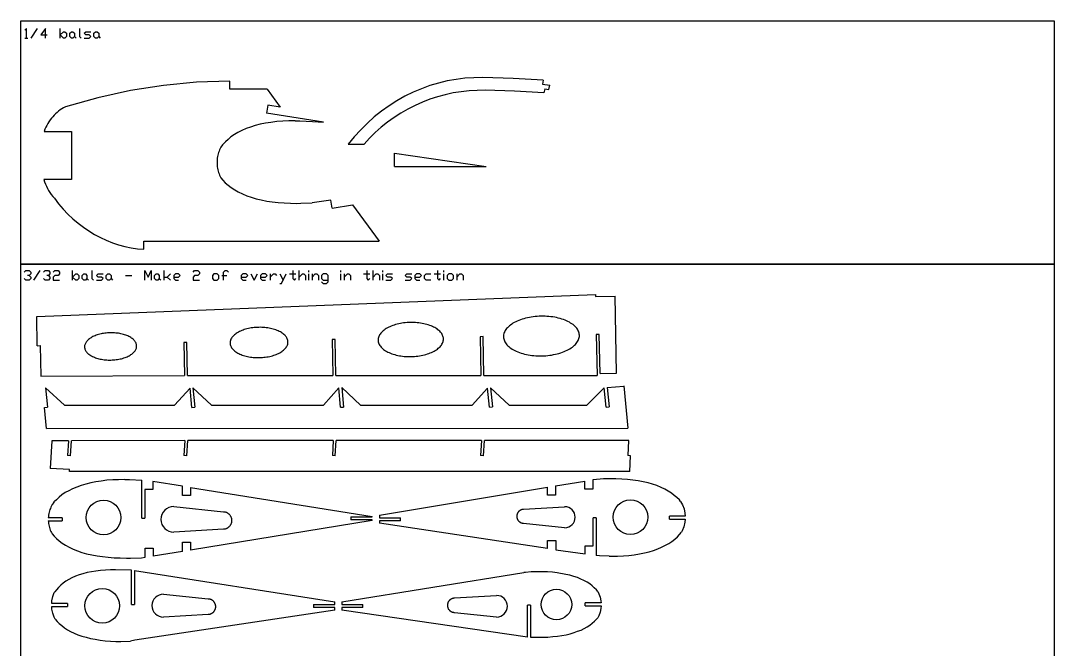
# Model space of a CAD drawing. Extents: x 0.4 to 69.6, y 0 to 36.6.
# Drawn here: x 37.49 to 69.64, y 17.03 to 36.58 of the extents above; entities that cross this region are included whole.
import ezdxf

# ---------------------------------------------------------------- set-up
doc = ezdxf.new("R2010")
doc.units = 0
doc.layers.get('0').update_dxf_attribs({"linetype": 'CONTINUOUS'})

msp = doc.modelspace()

# ---------------------------------------------------------------- linework, layer by layer
at = {"color": 7, "linetype": 'CONTINUOUS'}
for p, q in [((53.742, 34.728, 0), (53.723, 34.604, 0)), ((43.989, 34.443, 0), (43.989, 34.693, 0)), ((43.989, 34.693, 0), (43.989, 34.693, 0)), ((43.989, 34.693, 0), (43.989, 34.693, 0)), ((43.989, 34.693, 0), (43.989, 34.693, 0)), ((43.989, 34.693, 0), (43.989, 34.693, 0)), ((45.158, 34.443, 0), (43.989, 34.443, 0)), ((45.158, 34.443, 0), (45.56, 33.886, 0)), ((53.723, 34.604, 0), (53.945, 34.571, 0)), ((53.792, 34.458, 0), (53.763, 34.331, 0)), ((53.792, 34.458, 0), (53.913, 34.432, 0)), ((53.913, 34.432, 0), (53.945, 34.571, 0)), ((45.177, 33.947, 0), (45.139, 33.701, 0)), ((45.56, 33.886, 0), (45.177, 33.947, 0)), ((46.906, 33.417, 0), (45.139, 33.701, 0)), ((46.023, 33.465, 0), (46.174, 33.462, 0)), ((46.174, 33.462, 0), (46.563, 33.446, 0)), ((46.563, 33.446, 0), (46.906, 33.418, 0)), ((38.22, 33.135, 0), (39.066, 33.135, 0)), ((39.066, 33.135, 0), (39.066, 31.635, 0)), ((43.769, 32.715, 0), (43.795, 32.744, 0)), ((47.679, 32.739, 0), (48.171, 32.732, 0)), ((43.596, 32.213, 0), (43.596, 32.12, 0)), ((49.118, 32.458, 0), (51.965, 32.038)), ((49.118, 32.038), (49.118, 32.458)), ((49.118, 32.038, 0), (51.965, 32.038, 0)), ((39.066, 31.635, 0), (38.21, 31.635, 0)), ((46.08, 30.894, 0), (46.206, 30.897, 0)), ((46.206, 30.897, 0), (46.555, 30.907, 0)), ((47.131, 31, 0), (46.555, 30.907, 0)), ((47.173, 30.741, 0), (47.131, 31, 0)), ((47.173, 30.741, 0), (47.808, 30.845, 0)), ((47.808, 30.845, 0), (48.635, 29.718, 0)), ((41.323, 29.718, 0), (48.635, 29.718, 0)), ((41.323, 29.468, 0), (41.323, 29.718, 0)), ((41.323, 29.718, 0), (41.323, 29.718, 0)), ((41.323, 29.718, 0), (41.323, 29.718, 0)), ((41.323, 29.718, 0), (41.323, 29.718, 0)), ((41.323, 29.718, 0), (41.323, 29.718, 0)), ((37.987, 27.38, 0), (55.368, 28.062, 0)), ((55.368, 28.062, 0), (55.369, 28.002, 0)), ((55.369, 28.002, 0), (55.978, 28.013, 0)), ((56.024, 25.618, 0), (55.978, 28.013, 0)), ((38.005, 26.47, 0), (37.987, 27.38, 0)), ((51.873, 26.752, 0), (51.78, 26.75, 0)), ((51.78, 26.75, 0), (51.804, 25.541, 0)), ((51.897, 25.543, 0), (51.873, 26.752, 0)), ((55.485, 26.821, 0), (55.392, 26.819, 0)), ((55.392, 26.819, 0), (55.417, 25.544, 0)), ((55.508, 25.608, 0), (55.485, 26.821, 0)), ((38.005, 26.47, 0), (38.097, 26.472, 0)), ((38.097, 26.472, 0), (38.115, 25.524, 0)), ((42.661, 26.571, 0), (42.568, 26.569, 0)), ((42.568, 26.569, 0), (42.588, 25.538, 0)), ((42.681, 25.54, 0), (42.661, 26.571, 0)), ((47.265, 26.666, 0), (47.172, 26.664, 0)), ((47.172, 26.664, 0), (47.194, 25.54, 0)), ((47.287, 25.542, 0), (47.265, 26.666, 0)), ((38.115, 25.524, 0), (42.588, 25.538, 0)), ((42.681, 25.54, 0), (47.194, 25.54, 0)), ((47.287, 25.542, 0), (51.804, 25.541, 0)), ((51.897, 25.543, 0), (55.417, 25.544, 0)), ((55.508, 25.608, 0), (56.024, 25.618, 0)), ((38.263, 25.162, 0), (38.85, 24.617, 0)), ((38.263, 25.162), (38.32, 24.559)), ((42.756, 25.148, 0), (42.276, 24.621, 0)), ((42.812, 24.552), (42.756, 25.148)), ((42.848, 25.159, 0), (43.428, 24.617, 0)), ((42.848, 25.159), (42.905, 24.561)), ((47.38, 25.156, 0), (46.903, 24.623, 0)), ((47.437, 24.554), (47.38, 25.156)), ((47.473, 25.165, 0), (48.055, 24.619, 0)), ((47.473, 25.165), (47.53, 24.562)), ((52.01, 25.152, 0), (51.53, 24.621, 0)), ((52.067, 24.555), (52.01, 25.152)), ((52.103, 25.16, 0), (52.682, 24.623, 0)), ((52.103, 25.16), (52.159, 24.564)), ((55.638, 25.158, 0), (55.098, 24.621, 0)), ((55.695, 24.556, 0), (55.638, 25.158, 0)), ((55.731, 25.167), (56.245, 25.216)), ((55.731, 25.167, 0), (55.788, 24.565, 0)), ((56.245, 25.217), (56.369, 23.904)), ((38.227, 24.551), (38.32, 24.559)), ((38.289, 23.898), (38.227, 24.551)), ((38.85, 24.617, 0), (42.276, 24.621, 0)), ((42.812, 24.552), (42.905, 24.561)), ((43.428, 24.617, 0), (46.903, 24.623, 0)), ((47.437, 24.554), (47.53, 24.562)), ((48.055, 24.619, 0), (51.53, 24.621, 0)), ((52.067, 24.555), (52.159, 24.564)), ((52.682, 24.623, 0), (55.102, 24.622, 0)), ((55.695, 24.556, 0), (55.788, 24.565, 0)), ((38.289, 23.898, 0), (56.369, 23.904, 0)), ((38.456, 23.516, 0), (38.404, 22.656, 0)), ((38.973, 23.516, 0), (38.456, 23.516, 0)), ((38.973, 23.516, 0), (38.945, 23.053, 0)), ((39.038, 23.047, 0), (39.066, 23.516, 0)), ((42.592, 23.518, 0), (39.066, 23.516, 0)), ((42.592, 23.518, 0), (42.564, 23.053, 0)), ((42.657, 23.047, 0), (42.685, 23.518, 0)), ((47.21, 23.521, 0), (42.685, 23.518, 0)), ((47.21, 23.521, 0), (47.182, 23.052, 0)), ((47.275, 23.047, 0), (47.304, 23.521, 0)), ((47.427, 23.521, 0), (47.303, 23.521, 0)), ((51.824, 23.523, 0), (47.427, 23.521, 0)), ((51.824, 23.523, 0), (51.795, 23.052, 0)), ((51.888, 23.047, 0), (51.916, 23.523, 0)), ((56.398, 23.526, 0), (51.917, 23.523, 0)), ((56.397, 23.526, 0), (56.368, 23.05, 0)), ((39.038, 23.047, 0), (38.945, 23.053, 0)), ((42.657, 23.047, 0), (42.564, 23.053, 0)), ((47.275, 23.047, 0), (47.182, 23.052, 0)), ((51.888, 23.047, 0), (51.795, 23.052, 0)), ((56.46, 23.044, 0), (56.368, 23.05, 0)), ((56.431, 22.553, 0), (56.46, 23.044, 0)), ((39.012, 22.619, 0), (38.404, 22.656, 0)), ((39.009, 22.557, 0), (39.012, 22.619, 0)), ((56.431, 22.553, 0), (39.009, 22.557, 0)), ((40.725, 22.307, 0), (40.873, 22.304, 0)), ((40.873, 22.304, 0), (41.254, 22.289, 0)), ((41.254, 21.107, 0), (41.254, 22.289, 0)), ((42.525, 22.101, 0), (41.597, 22.243, 0)), ((41.597, 22.243, 0), (41.597, 21.993, 0)), ((54.12, 22.108, 0), (55.038, 22.255, 0)), ((55.038, 22.005, 0), (55.038, 22.255, 0)), ((55.288, 22.295, 0), (55.288, 22.005, 0)), ((41.347, 21.993, 0), (41.347, 21.107, 0)), ((41.597, 21.993, 0), (41.347, 21.993, 0)), ((42.525, 21.813, 0), (42.525, 22.101, 0)), ((42.775, 22.063, 0), (48.417, 21.163, 0)), ((42.775, 22.063, 0), (42.775, 21.813, 0)), ((48.648, 21.196, 0), (53.87, 22.067, 0)), ((53.87, 21.817, 0), (53.87, 22.067, 0)), ((54.12, 22.108, 0), (54.12, 21.817, 0)), ((55.288, 22.005, 0), (55.038, 22.005, 0)), ((38.518, 21.595, 0), (38.544, 21.623, 0)), ((42.775, 21.813, 0), (42.525, 21.813, 0)), ((54.12, 21.817, 0), (53.87, 21.817, 0)), ((42.249, 21.467, 0), (43.8, 21.306, 0)), ((53.132, 21.388, 0), (54.407, 21.463, 0)), ((38.78, 21.118, 0), (38.349, 21.118, 0)), ((38.349, 21.025, 0), (38.78, 21.025, 0)), ((38.78, 21.118, 0), (38.78, 21.025, 0)), ((41.254, 21.107, 0), (41.347, 21.107, 0)), ((48.417, 21.039, 0), (42.774, 20.113, 0)), ((47.761, 21.147, 0), (48.417, 21.147, 0)), ((47.761, 21.147, 0), (47.761, 21.054, 0)), ((48.417, 21.054, 0), (47.761, 21.054, 0)), ((48.417, 21.147, 0), (48.417, 21.163, 0)), ((48.417, 21.039, 0), (48.417, 21.054, 0)), ((48.648, 21.196, 0), (48.648, 21.115, 0)), ((48.648, 21.115, 0), (49.306, 21.115, 0)), ((49.306, 21.022, 0), (48.648, 21.022, 0)), ((48.648, 21.022, 0), (48.648, 20.946, 0)), ((53.878, 20.161, 0), (48.648, 20.946, 0)), ((49.306, 21.022, 0), (49.306, 21.115, 0)), ((54.407, 20.808, 0), (53.132, 20.941, 0)), ((55.296, 20.246, 0), (55.296, 21.119, 0)), ((55.39, 21.119, 0), (55.296, 21.119, 0)), ((55.39, 21.119, 0), (55.39, 19.949, 0)), ((58.154, 21.172, 0), (57.663, 21.172, 0)), ((57.663, 21.079, 0), (57.663, 21.172, 0)), ((57.663, 21.079, 0), (58.154, 21.079, 0)), ((43.8, 20.762, 0), (42.249, 20.67, 0)), ((42.524, 20.363, 0), (42.774, 20.363, 0)), ((42.524, 20.074, 0), (42.524, 20.363, 0)), ((42.774, 20.363, 0), (42.774, 20.113, 0)), ((53.878, 20.161, 0), (53.878, 20.411, 0)), ((53.878, 20.411, 0), (54.128, 20.411, 0)), ((54.128, 20.411, 0), (54.128, 20.126, 0)), ((41.356, 20.177, 0), (41.606, 20.177, 0)), ((41.356, 19.892, 0), (41.356, 20.177, 0)), ((41.606, 20.177, 0), (41.606, 19.927, 0)), ((42.524, 20.074, 0), (41.606, 19.927, 0)), ((54.128, 20.126, 0), (55.046, 19.996, 0)), ((55.046, 19.996, 0), (55.046, 20.246, 0)), ((55.046, 20.246, 0), (55.296, 20.246, 0)), ((55.496, 19.937, 0), (55.39, 19.949, 0)), ((55.792, 19.923, 0), (55.496, 19.937, 0)), ((40.782, 19.864, 0), (40.906, 19.866, 0)), ((40.906, 19.866, 0), (41.247, 19.876, 0)), ((41.247, 19.876, 0), (41.356, 19.893, 0)), ((40.938, 18.417, 0), (40.938, 19.49, 0)), ((41.032, 19.479, 0), (41.032, 18.417, 0)), ((47.476, 18.5, 0), (53.138, 19.414, 0)), ((53.719, 19.44, 0), (53.404, 19.435, 0)), ((41.93, 18.744, 0), (43.322, 18.599, 0)), ((50.98, 18.626, 0), (52.29, 18.703, 0)), ((38.946, 18.448, 0), (38.455, 18.448, 0)), ((38.455, 18.355, 0), (38.947, 18.355, 0)), ((38.947, 18.448, 0), (38.947, 18.355, 0)), ((40.938, 18.417, 0), (41.032, 18.417, 0)), ((46.599, 18.422, 0), (47.255, 18.422, 0)), ((46.599, 18.422, 0), (46.599, 18.329, 0)), ((47.255, 18.329, 0), (46.599, 18.329, 0)), ((47.255, 18.422, 0), (47.255, 18.5, 0)), ((47.255, 18.25, 0), (47.255, 18.329, 0)), ((47.476, 18.5, 0), (47.476, 18.422, 0)), ((47.476, 18.422, 0), (48.133, 18.422, 0)), ((48.133, 18.329, 0), (47.476, 18.329, 0)), ((47.476, 18.329, 0), (47.476, 18.25, 0)), ((48.133, 18.329, 0), (48.133, 18.422, 0)), ((53.249, 17.402, 0), (53.249, 18.396, 0)), ((53.342, 18.396, 0), (53.249, 18.396, 0)), ((53.342, 18.396, 0), (53.342, 17.402, 0)), ((55.54, 18.469, 0), (55.049, 18.469, 0)), ((55.049, 18.376, 0), (55.049, 18.469, 0)), ((55.049, 18.376, 0), (55.54, 18.376, 0)), ((47.255, 18.25, 0), (41.044, 17.31, 0)), ((43.322, 18.111, 0), (41.93, 18.029, 0)), ((53.249, 17.402, 0), (47.476, 18.25, 0)), ((52.29, 18.03, 0), (50.98, 18.167, 0)), ((53.342, 17.402, 0), (53.728, 17.401, 0)), ((40.596, 17.274, 0), (40.901, 17.283, 0))]:
    msp.add_line(p, q, dxfattribs=at)
at = {"color": 7, "linetype": 'CONTINUOUS', "ltscale": 0.25}
for p, q in [((45.452, 33.439, 0), (45.273, 33.414, 0)), ((45.641, 33.452, 0), (45.452, 33.439, 0)), ((45.83, 33.458, 0), (45.641, 33.452, 0)), ((46.023, 33.465, 0), (45.83, 33.458, 0)), ((44.366, 33.162, 0), (44.246, 33.099, 0)), ((44.499, 33.219, 0), (44.366, 33.162, 0)), ((44.638, 33.269, 0), (44.499, 33.219, 0)), ((44.785, 33.313, 0), (44.638, 33.269, 0)), ((44.941, 33.358, 0), (44.785, 33.313, 0)), ((45.102, 33.389, 0), (44.941, 33.358, 0)), ((45.273, 33.414, 0), (45.102, 33.389, 0)), ((43.855, 32.804, 0), (43.795, 32.744, 0)), ((43.938, 32.885, 0), (43.855, 32.804, 0)), ((44.03, 32.961, 0), (43.938, 32.885, 0)), ((44.136, 33.037, 0), (44.03, 32.961, 0)), ((44.246, 33.099, 0), (44.136, 33.037, 0)), ((43.769, 32.715, 0), (43.716, 32.644, 0)), ((39.666, 22.205, 0), (39.513, 22.163, 0)), ((39.824, 22.235, 0), (39.666, 22.205, 0)), ((39.99, 22.259, 0), (39.824, 22.235, 0)), ((40.166, 22.283, 0), (39.99, 22.259, 0)), ((40.351, 22.295, 0), (40.166, 22.283, 0)), ((40.535, 22.301, 0), (40.351, 22.295, 0)), ((40.725, 22.307, 0), (40.535, 22.301, 0)), ((55.813, 22.328, 0), (55.732, 22.328, 0)), ((56, 22.326, 0), (55.813, 22.328, 0)), ((56.182, 22.323, 0), (56, 22.326, 0)), ((56.361, 22.307, 0), (56.182, 22.323, 0)), ((56.53, 22.29, 0), (56.361, 22.307, 0)), ((56.695, 22.265, 0), (56.53, 22.29, 0)), ((56.85, 22.239, 0), (56.695, 22.265, 0)), ((57.002, 22.201, 0), (56.85, 22.239, 0)), ((57.14, 22.16, 0), (57.002, 22.201, 0)), ((38.877, 21.9, 0), (38.774, 21.829, 0)), ((38.985, 21.96, 0), (38.877, 21.9, 0)), ((39.103, 22.02, 0), (38.985, 21.96, 0)), ((39.233, 22.074, 0), (39.103, 22.02, 0)), ((39.368, 22.121, 0), (39.233, 22.074, 0)), ((39.513, 22.163, 0), (39.368, 22.121, 0)), ((57.273, 22.118, 0), (57.14, 22.16, 0)), ((57.407, 22.064, 0), (57.273, 22.118, 0)), ((57.522, 22.013, 0), (57.407, 22.064, 0)), ((57.628, 21.949, 0), (57.522, 22.013, 0)), ((57.73, 21.884, 0), (57.628, 21.949, 0)), ((57.817, 21.816, 0), (57.73, 21.884, 0)), ((38.518, 21.595, 0), (38.466, 21.528, 0)), ((38.602, 21.679, 0), (38.544, 21.623, 0)), ((38.684, 21.757, 0), (38.602, 21.679, 0)), ((38.774, 21.829, 0), (38.684, 21.757, 0)), ((57.9, 21.748, 0), (57.817, 21.816, 0)), ((57.974, 21.672, 0), (57.9, 21.748, 0)), ((58.007, 21.629, 0), (57.974, 21.672, 0)), ((39.194, 19.299, 0), (39.085, 19.251, 0)), ((39.307, 19.341, 0), (39.194, 19.299, 0)), ((39.427, 19.378, 0), (39.307, 19.341, 0)), ((39.555, 19.415, 0), (39.427, 19.378, 0)), ((39.687, 19.441, 0), (39.555, 19.415, 0)), ((39.826, 19.462, 0), (39.687, 19.441, 0)), ((39.973, 19.483, 0), (39.826, 19.462, 0)), ((40.127, 19.494, 0), (39.973, 19.483, 0)), ((40.281, 19.499, 0), (40.127, 19.494, 0)), ((40.439, 19.504, 0), (40.281, 19.499, 0)), ((40.938, 19.49, 0), (40.439, 19.504, 0)), ((41.032, 19.479, 0), (47.255, 18.5, 0)), ((53.185, 19.42, 0), (53.138, 19.414, 0)), ((53.361, 19.435, 0), (53.185, 19.42, 0)), ((53.404, 19.435, 0), (53.361, 19.435, 0)), ((53.877, 19.44, 0), (53.719, 19.44, 0)), ((54.027, 19.425, 0), (53.877, 19.44, 0)), ((54.172, 19.41, 0), (54.027, 19.425, 0)), ((54.445, 19.359, 0), (54.172, 19.41, 0)), ((54.572, 19.329, 0), (54.445, 19.359, 0)), ((54.69, 19.297, 0), (54.572, 19.329, 0)), ((54.803, 19.259, 0), (54.69, 19.297, 0)), ((38.735, 19.02, 0), (38.667, 18.951, 0)), ((38.81, 19.083, 0), (38.735, 19.02, 0)), ((38.897, 19.146, 0), (38.81, 19.083, 0)), ((38.987, 19.199, 0), (38.897, 19.146, 0)), ((39.085, 19.251, 0), (38.987, 19.199, 0)), ((54.913, 19.214, 0), (54.803, 19.259, 0)), ((55.008, 19.166, 0), (54.913, 19.214, 0)), ((55.104, 19.112, 0), (55.008, 19.166, 0)), ((55.185, 19.063, 0), (55.104, 19.112, 0)), ((55.262, 19, 0), (55.185, 19.063, 0)), ((55.33, 18.942, 0), (55.262, 19, 0)), ((38.607, 18.883, 0), (38.548, 18.815, 0)), ((38.667, 18.951, 0), (38.607, 18.883, 0)), ((55.393, 18.877, 0), (55.33, 18.942, 0)), ((55.438, 18.827, 0), (55.393, 18.877, 0)), ((55.397, 17.961, 0), (55.434, 18.004, 0)), ((55.018, 17.676, 0), (55.108, 17.731, 0)), ((55.108, 17.731, 0), (55.189, 17.784, 0)), ((55.189, 17.784, 0), (55.265, 17.842, 0)), ((55.265, 17.842, 0), (55.336, 17.899, 0)), ((55.336, 17.899, 0), (55.397, 17.961, 0)), ((53.728, 17.401, 0), (53.886, 17.406, 0)), ((53.886, 17.406, 0), (54.037, 17.422, 0)), ((54.037, 17.422, 0), (54.18, 17.437, 0)), ((54.18, 17.437, 0), (54.321, 17.458, 0)), ((54.321, 17.458, 0), (54.453, 17.483, 0)), ((54.453, 17.483, 0), (54.579, 17.513, 0)), ((54.579, 17.513, 0), (54.7, 17.548, 0)), ((54.7, 17.548, 0), (54.811, 17.588, 0)), ((54.811, 17.588, 0), (54.917, 17.627, 0)), ((54.917, 17.627, 0), (55.018, 17.676, 0)), ((41.044, 17.31, 0), (40.901, 17.283, 0))]:
    msp.add_line(p, q, dxfattribs=at)
at = {"color": 7, "linetype": 'CONTINUOUS', "flags": 128}
for points in [[(37.489, 36.576), (69.636, 36.576), (69.636, 29.002), (37.489, 29.002)], [(69.636, 14.451), (37.489, 14.451), (37.489, 29.002), (69.636, 29.002)]]:
    msp.add_lwpolyline(points, close=True, dxfattribs=at)
at = {"linetype": 'BYBLOCK', "flags": 128}
for points in [[(37.666, 36.033), (37.666, 36.333), (37.616, 36.283)], [(37.816, 36.033), (38.016, 36.333)], [(38.266, 36.033), (38.266, 36.333), (38.116, 36.133), (38.316, 36.133)], [(38.716, 36.033), (38.716, 36.333)], [(39.316, 36.333), (39.316, 36.083), (39.366, 36.033)], [(37.616, 36.033), (37.716, 36.033)], [(38.716, 36.133), (38.816, 36.233), (38.866, 36.233), (38.916, 36.183), (38.916, 36.083), (38.866, 36.033), (38.816, 36.033), (38.716, 36.133)], [(39.166, 36.083), (39.116, 36.033), (39.066, 36.033), (39.016, 36.083), (39.016, 36.183), (39.066, 36.233), (39.116, 36.233), (39.166, 36.183), (39.166, 36.083), (39.216, 36.033)], [(39.466, 36.033), (39.616, 36.033), (39.666, 36.083), (39.616, 36.133), (39.516, 36.133), (39.466, 36.183), (39.516, 36.233), (39.666, 36.233)], [(39.916, 36.083), (39.866, 36.033), (39.816, 36.033), (39.766, 36.083), (39.766, 36.183), (39.816, 36.233), (39.866, 36.233), (39.916, 36.183), (39.916, 36.083), (39.966, 36.033)], [(37.6, 28.755), (37.65, 28.805), (37.75, 28.805), (37.8, 28.755), (37.8, 28.705), (37.75, 28.655), (37.7, 28.655)], [(37.75, 28.655), (37.8, 28.605), (37.8, 28.555), (37.75, 28.505), (37.65, 28.505), (37.6, 28.555)], [(37.9, 28.505), (38.1, 28.805)], [(38.2, 28.755), (38.25, 28.805), (38.35, 28.805), (38.4, 28.755), (38.4, 28.705), (38.35, 28.655), (38.3, 28.655)], [(38.35, 28.655), (38.4, 28.605), (38.4, 28.555), (38.35, 28.505), (38.25, 28.505), (38.2, 28.555)], [(38.5, 28.755), (38.55, 28.805), (38.65, 28.805), (38.7, 28.755), (38.7, 28.705), (38.65, 28.655), (38.55, 28.655), (38.5, 28.605), (38.5, 28.505), (38.7, 28.505)], [(39.1, 28.505), (39.1, 28.805)], [(39.1, 28.605), (39.2, 28.705), (39.25, 28.705), (39.3, 28.655), (39.3, 28.555), (39.25, 28.505), (39.2, 28.505), (39.1, 28.605)], [(39.55, 28.555), (39.5, 28.505), (39.45, 28.505), (39.4, 28.555), (39.4, 28.655), (39.45, 28.705), (39.5, 28.705), (39.55, 28.655), (39.55, 28.555), (39.6, 28.505)], [(39.7, 28.805), (39.7, 28.555), (39.75, 28.505)], [(39.85, 28.505), (40, 28.505), (40.05, 28.555), (40, 28.605), (39.9, 28.605), (39.85, 28.655), (39.9, 28.705), (40.05, 28.705)], [(40.3, 28.555), (40.25, 28.505), (40.2, 28.505), (40.15, 28.555), (40.15, 28.655), (40.2, 28.705), (40.25, 28.705), (40.3, 28.655), (40.3, 28.555), (40.35, 28.505)], [(40.75, 28.655), (40.95, 28.655)], [(41.35, 28.505), (41.35, 28.805), (41.45, 28.605), (41.55, 28.805), (41.55, 28.505)], [(41.8, 28.555), (41.75, 28.505), (41.7, 28.505), (41.65, 28.555), (41.65, 28.655), (41.7, 28.705), (41.75, 28.705), (41.8, 28.655), (41.8, 28.555), (41.85, 28.505)], [(41.95, 28.505), (41.95, 28.805)], [(41.95, 28.605), (42.05, 28.605), (42.15, 28.705)], [(42.25, 28.605), (42.4, 28.605), (42.45, 28.655), (42.4, 28.705), (42.3, 28.705), (42.25, 28.655), (42.25, 28.555), (42.3, 28.505), (42.4, 28.505)], [(42.85, 28.755), (42.9, 28.805), (43, 28.805), (43.05, 28.755), (43.05, 28.705), (43, 28.655), (42.9, 28.655), (42.85, 28.605), (42.85, 28.505), (43.05, 28.505)], [(43.5, 28.505), (43.6, 28.505), (43.65, 28.555), (43.65, 28.655), (43.6, 28.705), (43.5, 28.705), (43.45, 28.655), (43.45, 28.555), (43.5, 28.505)], [(43.75, 28.655), (43.9, 28.655)], [(43.8, 28.505), (43.8, 28.755), (43.85, 28.805), (43.9, 28.805), (43.95, 28.755)], [(44.35, 28.605), (44.5, 28.605), (44.55, 28.655), (44.5, 28.705), (44.4, 28.705), (44.35, 28.655), (44.35, 28.555), (44.4, 28.505), (44.5, 28.505)], [(44.65, 28.705), (44.75, 28.505), (44.85, 28.705)], [(44.95, 28.605), (45.1, 28.605), (45.15, 28.655), (45.1, 28.705), (45, 28.705), (44.95, 28.655), (44.95, 28.555), (45, 28.505), (45.1, 28.505)], [(45.25, 28.705), (45.25, 28.505)], [(45.25, 28.605), (45.35, 28.705), (45.4, 28.705), (45.45, 28.655)], [(45.55, 28.405), (45.6, 28.405), (45.75, 28.705)], [(45.55, 28.705), (45.65, 28.505)], [(45.85, 28.705), (46.05, 28.705)], [(45.95, 28.805), (45.95, 28.555), (46, 28.505), (46.05, 28.555)], [(46.15, 28.505), (46.15, 28.805)], [(46.15, 28.605), (46.25, 28.705), (46.3, 28.705), (46.35, 28.655), (46.35, 28.505)], [(46.45, 28.755), (46.45, 28.805)], [(46.45, 28.505), (46.45, 28.705)], [(46.55, 28.705), (46.55, 28.505)], [(46.55, 28.605), (46.65, 28.705), (46.7, 28.705), (46.75, 28.655), (46.75, 28.505)], [(46.85, 28.455), (46.9, 28.405), (47, 28.405), (47.05, 28.455), (47.05, 28.655), (47, 28.705), (46.9, 28.705), (46.85, 28.655), (46.85, 28.555), (46.9, 28.505), (47.05, 28.505)], [(47.45, 28.755), (47.45, 28.805)], [(47.45, 28.505), (47.45, 28.705)], [(47.55, 28.705), (47.55, 28.505)], [(47.55, 28.605), (47.65, 28.705), (47.7, 28.705), (47.75, 28.655), (47.75, 28.505)], [(48.15, 28.705), (48.35, 28.705)], [(48.25, 28.805), (48.25, 28.555), (48.3, 28.505), (48.35, 28.555)], [(48.45, 28.505), (48.45, 28.805)], [(48.45, 28.605), (48.55, 28.705), (48.6, 28.705), (48.65, 28.655), (48.65, 28.505)], [(48.75, 28.755), (48.75, 28.805)], [(48.75, 28.505), (48.75, 28.705)], [(48.85, 28.505), (49, 28.505), (49.05, 28.555), (49, 28.605), (48.9, 28.605), (48.85, 28.655), (48.9, 28.705), (49.05, 28.705)], [(49.45, 28.505), (49.6, 28.505), (49.65, 28.555), (49.6, 28.605), (49.5, 28.605), (49.45, 28.655), (49.5, 28.705), (49.65, 28.705)], [(49.75, 28.605), (49.9, 28.605), (49.95, 28.655), (49.9, 28.705), (49.8, 28.705), (49.75, 28.655), (49.75, 28.555), (49.8, 28.505), (49.9, 28.505)], [(50.25, 28.505), (50.1, 28.505), (50.05, 28.555), (50.05, 28.655), (50.1, 28.705), (50.25, 28.705)], [(50.35, 28.705), (50.55, 28.705)], [(50.45, 28.805), (50.45, 28.555), (50.5, 28.505), (50.55, 28.555)], [(50.65, 28.755), (50.65, 28.805)], [(50.65, 28.505), (50.65, 28.705)], [(50.8, 28.505), (50.9, 28.505), (50.95, 28.555), (50.95, 28.655), (50.9, 28.705), (50.8, 28.705), (50.75, 28.655), (50.75, 28.555), (50.8, 28.505)], [(51.05, 28.705), (51.05, 28.505)], [(51.05, 28.605), (51.15, 28.705), (51.2, 28.705), (51.25, 28.655), (51.25, 28.505)], [(42.05, 28.605), (42.15, 28.505)]]:
    msp.add_lwpolyline(points, dxfattribs=at)
at = {"color": 7, "linetype": 'CONTINUOUS', "flags": 128}
for points in [[(51.862, 34.806), (51.584, 34.804), (51.306, 34.786), (51.03, 34.752), (50.755, 34.703), (50.483, 34.638), (50.215, 34.557), (49.95, 34.462), (49.691, 34.351), (49.437, 34.225), (49.189, 34.085), (48.948, 33.931), (48.714, 33.764), (48.488, 33.583), (48.271, 33.39), (48.064, 33.184), (47.866, 32.967), (47.679, 32.739)], [(53.742, 34.728), (52.803, 34.783), (51.862, 34.806)], [(43.989, 34.693), (42.958, 34.66), (41.93, 34.564), (40.906, 34.404), (39.888, 34.18), (38.878, 33.894)], [(51.937, 34.411), (51.687, 34.41), (51.437, 34.395), (51.188, 34.368), (50.941, 34.328), (50.696, 34.275), (50.454, 34.21), (50.216, 34.132), (49.982, 34.042), (49.754, 33.94), (49.53, 33.826), (49.313, 33.701), (49.103, 33.565), (48.9, 33.418), (48.704, 33.261), (48.517, 33.094), (48.339, 32.918), (48.171, 32.732)], [(53.762, 34.332), (52.851, 34.388), (51.937, 34.411)], [(38.878, 33.894), (38.824, 33.866), (38.77, 33.836), (38.719, 33.802), (38.668, 33.765), (38.62, 33.726), (38.573, 33.684), (38.528, 33.639), (38.485, 33.591), (38.443, 33.542), (38.404, 33.489), (38.368, 33.435), (38.333, 33.379), (38.301, 33.32), (38.272, 33.26), (38.245, 33.198), (38.22, 33.135)], [(38.21, 31.635), (38.233, 31.564), (38.26, 31.495), (38.29, 31.426), (38.323, 31.359), (38.359, 31.294), (38.399, 31.231), (38.442, 31.169), (38.487, 31.109), (38.536, 31.052)], [(38.536, 31.052), (38.669, 30.881), (38.809, 30.718), (38.957, 30.564), (39.111, 30.418), (39.272, 30.282), (39.438, 30.155), (39.61, 30.038), (39.787, 29.931), (39.968, 29.834), (40.153, 29.748), (40.342, 29.673), (40.534, 29.61), (40.729, 29.557), (40.926, 29.516), (41.124, 29.486), (41.323, 29.468)], [(55.732, 22.327), (55.62, 22.328), (55.509, 22.323), (55.398, 22.312), (55.288, 22.295)]]:
    msp.add_lwpolyline(points, dxfattribs=at)
at = {"color": 7, "linetype": 'CONTINUOUS'}
for points in [[(43.716, 32.644), (43.696, 32.604), (43.677, 32.564), (43.661, 32.522), (43.646, 32.48), (43.633, 32.436), (43.622, 32.393), (43.612, 32.348), (43.605, 32.303), (43.6, 32.258), (43.596, 32.213)], [(43.596, 32.12), (43.6, 32.075), (43.605, 32.03), (43.612, 31.986), (43.621, 31.942), (43.632, 31.899), (43.645, 31.856), (43.66, 31.814), (43.676, 31.773), (43.694, 31.733), (43.714, 31.693)], [(38.466, 21.528), (38.446, 21.49), (38.428, 21.451), (38.412, 21.412), (38.397, 21.372), (38.385, 21.331), (38.374, 21.289), (38.365, 21.247), (38.358, 21.204), (38.352, 21.162), (38.349, 21.118)], [(43.8, 21.306), (43.813, 21.306), (43.826, 21.304), (43.839, 21.303), (43.852, 21.3), (43.865, 21.297), (43.877, 21.293), (43.89, 21.288), (43.902, 21.282), (43.913, 21.276), (43.925, 21.269), (43.936, 21.262), (43.947, 21.254), (43.957, 21.245), (43.967, 21.236), (43.977, 21.226), (43.986, 21.216), (43.994, 21.205), (44.002, 21.194), (44.009, 21.182), (44.016, 21.17), (44.023, 21.157), (44.028, 21.145), (44.033, 21.131), (44.038, 21.118), (44.041, 21.104), (44.044, 21.09), (44.047, 21.076), (44.048, 21.062), (44.049, 21.048), (44.05, 21.034), (44.049, 21.02), (44.048, 21.005), (44.047, 20.991), (44.044, 20.977), (44.041, 20.963), (44.038, 20.95), (44.033, 20.936), (44.028, 20.923), (44.023, 20.91), (44.016, 20.898), (44.009, 20.886), (44.002, 20.874), (43.994, 20.863), (43.986, 20.852), (43.977, 20.842), (43.967, 20.832), (43.957, 20.823), (43.947, 20.814), (43.936, 20.806), (43.925, 20.798), (43.913, 20.792), (43.902, 20.785), (43.89, 20.78), (43.877, 20.775), (43.865, 20.771), (43.852, 20.768), (43.839, 20.765), (43.826, 20.763), (43.813, 20.762), (43.8, 20.762)], [(53.132, 20.941), (53.122, 20.941), (53.111, 20.942), (53.1, 20.944), (53.09, 20.946), (53.079, 20.948), (53.069, 20.952), (53.059, 20.956), (53.049, 20.96), (53.039, 20.965), (53.03, 20.971), (53.021, 20.977), (53.012, 20.984), (53.003, 20.991), (52.995, 20.998), (52.987, 21.006), (52.98, 21.015), (52.973, 21.024), (52.966, 21.033), (52.96, 21.043), (52.955, 21.053), (52.95, 21.063), (52.945, 21.073), (52.941, 21.084), (52.937, 21.095), (52.934, 21.106), (52.932, 21.118), (52.93, 21.129), (52.928, 21.141), (52.928, 21.153), (52.927, 21.164), (52.928, 21.176), (52.928, 21.188), (52.93, 21.199), (52.932, 21.211), (52.934, 21.222), (52.937, 21.233), (52.941, 21.244), (52.945, 21.255), (52.95, 21.266), (52.955, 21.276), (52.96, 21.286), (52.966, 21.296), (52.973, 21.305), (52.98, 21.314), (52.987, 21.322), (52.995, 21.33), (53.003, 21.338), (53.012, 21.345), (53.021, 21.352), (53.03, 21.358), (53.039, 21.363), (53.049, 21.368), (53.059, 21.373), (53.069, 21.377), (53.079, 21.38), (53.09, 21.383), (53.1, 21.385), (53.111, 21.386), (53.122, 21.387), (53.132, 21.388)], [(38.349, 21.025), (38.352, 20.983), (38.357, 20.941), (38.364, 20.899), (38.373, 20.857), (38.384, 20.816), (38.397, 20.775), (38.411, 20.736), (38.427, 20.697), (38.445, 20.658), (38.464, 20.621)], [(43.322, 18.599), (43.334, 18.599), (43.346, 18.598), (43.357, 18.596), (43.369, 18.594), (43.38, 18.591), (43.392, 18.587), (43.403, 18.583), (43.413, 18.578), (43.424, 18.573), (43.434, 18.567), (43.444, 18.56), (43.454, 18.553), (43.463, 18.545), (43.472, 18.537), (43.481, 18.528), (43.489, 18.519), (43.496, 18.509), (43.504, 18.499), (43.51, 18.488), (43.516, 18.477), (43.522, 18.466), (43.527, 18.454), (43.532, 18.443), (43.535, 18.431), (43.539, 18.418), (43.542, 18.406), (43.544, 18.393), (43.545, 18.381), (43.546, 18.368), (43.546, 18.355), (43.546, 18.342), (43.545, 18.33), (43.544, 18.317), (43.542, 18.304), (43.539, 18.292), (43.535, 18.28), (43.532, 18.268), (43.527, 18.256), (43.522, 18.244), (43.516, 18.233), (43.51, 18.222), (43.504, 18.212), (43.496, 18.202), (43.489, 18.192), (43.481, 18.183), (43.472, 18.174), (43.463, 18.166), (43.454, 18.158), (43.444, 18.151), (43.434, 18.144), (43.424, 18.138), (43.413, 18.132), (43.403, 18.127), (43.392, 18.123), (43.38, 18.119), (43.369, 18.116), (43.357, 18.114), (43.346, 18.112), (43.334, 18.111), (43.322, 18.111)], [(50.98, 18.167), (50.969, 18.167), (50.958, 18.168), (50.947, 18.169), (50.936, 18.172), (50.926, 18.174), (50.915, 18.178), (50.905, 18.182), (50.894, 18.186), (50.885, 18.192), (50.875, 18.197), (50.865, 18.204), (50.856, 18.21), (50.848, 18.218), (50.839, 18.226), (50.831, 18.234), (50.824, 18.243), (50.816, 18.252), (50.81, 18.261), (50.803, 18.271), (50.798, 18.281), (50.792, 18.292), (50.788, 18.303), (50.783, 18.314), (50.78, 18.325), (50.777, 18.337), (50.774, 18.348), (50.772, 18.36), (50.771, 18.372), (50.77, 18.384), (50.769, 18.396), (50.77, 18.408), (50.771, 18.42), (50.772, 18.432), (50.774, 18.444), (50.777, 18.456), (50.78, 18.467), (50.783, 18.479), (50.788, 18.49), (50.792, 18.501), (50.798, 18.511), (50.803, 18.521), (50.81, 18.531), (50.816, 18.541), (50.824, 18.55), (50.831, 18.559), (50.839, 18.567), (50.848, 18.575), (50.856, 18.582), (50.865, 18.589), (50.875, 18.595), (50.885, 18.601), (50.894, 18.606), (50.905, 18.611), (50.915, 18.615), (50.926, 18.618), (50.936, 18.621), (50.947, 18.623), (50.958, 18.625), (50.969, 18.626), (50.98, 18.626)]]:
    msp.add_lwpolyline(points, dxfattribs=at)
at = {"color": 7, "linetype": 'CONTINUOUS', "ltscale": 0.25, "flags": 128}
for points in [[(43.714, 31.693), (43.781, 31.614), (43.854, 31.539), (43.942, 31.46), (44.039, 31.389), (44.145, 31.318), (44.256, 31.249), (44.385, 31.189), (44.519, 31.129), (44.661, 31.083), (44.812, 31.038), (44.972, 31.001), (45.142, 30.966), (45.315, 30.943), (45.497, 30.922), (45.684, 30.907), (45.88, 30.9), (46.08, 30.894)], [(58.007, 21.629), (58.068, 21.519), (58.119, 21.392), (58.149, 21.26), (58.154, 21.172)], [(58.154, 21.079), (58.149, 20.984), (58.115, 20.84), (58.064, 20.708), (58.042, 20.674)], [(38.464, 20.621), (38.53, 20.546), (38.601, 20.475), (38.688, 20.4), (38.782, 20.332), (38.886, 20.266), (38.995, 20.2), (39.122, 20.143), (39.253, 20.086), (39.392, 20.043), (39.54, 20.001), (39.697, 19.965), (39.863, 19.932), (40.033, 19.91), (40.211, 19.89), (40.394, 19.876), (40.586, 19.87), (40.782, 19.864)], [(55.792, 19.923), (55.872, 19.923), (56.055, 19.927), (56.233, 19.936), (56.405, 19.95), (56.572, 19.969), (56.734, 19.994), (56.886, 20.029), (57.033, 20.063), (57.175, 20.103), (57.302, 20.152), (57.424, 20.201), (57.545, 20.262), (57.648, 20.319), (57.745, 20.382), (57.832, 20.456), (57.915, 20.528), (57.983, 20.599), (58.042, 20.674)], [(38.455, 18.448), (38.459, 18.533), (38.49, 18.669), (38.535, 18.793), (38.548, 18.815)], [(55.438, 18.827), (55.475, 18.753), (55.514, 18.645), (55.536, 18.532), (55.54, 18.469)], [(38.564, 17.969), (38.531, 18.032), (38.486, 18.151), (38.459, 18.275), (38.455, 18.355)], [(55.54, 18.376), (55.536, 18.301), (55.51, 18.179), (55.471, 18.067), (55.434, 18.004)], [(38.564, 17.969), (38.623, 17.897), (38.687, 17.826), (38.765, 17.764), (38.848, 17.695), (38.945, 17.636), (39.041, 17.582), (39.152, 17.53), (39.267, 17.48), (39.391, 17.437), (39.524, 17.401), (39.662, 17.366), (39.808, 17.339), (39.96, 17.312), (40.115, 17.293), (40.28, 17.281), (40.449, 17.276), (40.603, 17.274)]]:
    msp.add_lwpolyline(points, dxfattribs=at)
at = {"color": 7, "linetype": 'CONTINUOUS'}
for points in [[(54.865, 26.792), (54.862, 26.825), (54.857, 26.857), (54.848, 26.889), (54.836, 26.92), (54.821, 26.951), (54.803, 26.982), (54.782, 27.012), (54.758, 27.041), (54.731, 27.07), (54.701, 27.098), (54.668, 27.124), (54.632, 27.15), (54.594, 27.175), (54.554, 27.199), (54.511, 27.222), (54.465, 27.243), (54.418, 27.263), (54.369, 27.282), (54.317, 27.299), (54.264, 27.315), (54.21, 27.329), (54.154, 27.342), (54.097, 27.353), (54.038, 27.363), (53.979, 27.371), (53.918, 27.377), (53.858, 27.382), (53.796, 27.385), (53.735, 27.386), (53.673, 27.386), (53.611, 27.384), (53.55, 27.38), (53.488, 27.375), (53.428, 27.368), (53.368, 27.359), (53.309, 27.349), (53.251, 27.337), (53.194, 27.323), (53.139, 27.308), (53.085, 27.292), (53.032, 27.274), (52.982, 27.255), (52.933, 27.234), (52.887, 27.212), (52.842, 27.189), (52.8, 27.165), (52.76, 27.14), (52.723, 27.113), (52.689, 27.086), (52.657, 27.058), (52.628, 27.029), (52.602, 27), (52.579, 26.969), (52.559, 26.938), (52.542, 26.907), (52.528, 26.875), (52.518, 26.844), (52.51, 26.811), (52.506, 26.779), (52.505, 26.747), (52.507, 26.715), (52.513, 26.683), (52.521, 26.651), (52.533, 26.619), (52.548, 26.588), (52.566, 26.558), (52.588, 26.527), (52.612, 26.498), (52.639, 26.47), (52.669, 26.442), (52.702, 26.415), (52.737, 26.389), (52.775, 26.364), (52.816, 26.34), (52.859, 26.318), (52.904, 26.296), (52.952, 26.276), (53.001, 26.258), (53.052, 26.24), (53.105, 26.224), (53.16, 26.21), (53.216, 26.197), (53.273, 26.186), (53.332, 26.176), (53.391, 26.168), (53.451, 26.162), (53.512, 26.157), (53.573, 26.154), (53.635, 26.153), (53.697, 26.153), (53.758, 26.155), (53.82, 26.159), (53.881, 26.164), (53.942, 26.172), (54.002, 26.18), (54.061, 26.191), (54.119, 26.202), (54.176, 26.216), (54.231, 26.231), (54.285, 26.247), (54.337, 26.265), (54.388, 26.284), (54.437, 26.305), (54.483, 26.327), (54.528, 26.35), (54.57, 26.374), (54.609, 26.399), (54.646, 26.426), (54.681, 26.453), (54.713, 26.481), (54.741, 26.51), (54.768, 26.54), (54.791, 26.57), (54.811, 26.601), (54.828, 26.632), (54.841, 26.664), (54.852, 26.696), (54.859, 26.728), (54.864, 26.76)], [(45.802, 26.587), (45.801, 26.612), (45.796, 26.636), (45.79, 26.661), (45.781, 26.685), (45.769, 26.709), (45.755, 26.732), (45.739, 26.755), (45.721, 26.777), (45.7, 26.799), (45.677, 26.82), (45.652, 26.841), (45.625, 26.861), (45.596, 26.88), (45.565, 26.898), (45.532, 26.915), (45.498, 26.931), (45.461, 26.946), (45.424, 26.961), (45.385, 26.974), (45.344, 26.986), (45.302, 26.997), (45.26, 27.007), (45.216, 27.015), (45.171, 27.023), (45.126, 27.029), (45.08, 27.034), (45.034, 27.037), (44.987, 27.04), (44.94, 27.041), (44.893, 27.04), (44.846, 27.039), (44.799, 27.036), (44.752, 27.032), (44.706, 27.026), (44.66, 27.02), (44.615, 27.012), (44.571, 27.003), (44.527, 26.993), (44.485, 26.981), (44.444, 26.969), (44.404, 26.955), (44.365, 26.94), (44.328, 26.925), (44.292, 26.908), (44.259, 26.89), (44.226, 26.872), (44.196, 26.852), (44.168, 26.832), (44.142, 26.812), (44.117, 26.79), (44.095, 26.768), (44.075, 26.745), (44.058, 26.722), (44.042, 26.699), (44.03, 26.675), (44.019, 26.651), (44.011, 26.626), (44.005, 26.602), (44.002, 26.577), (44.001, 26.553), (44.003, 26.528), (44.007, 26.503), (44.014, 26.479), (44.023, 26.455), (44.034, 26.431), (44.048, 26.408), (44.064, 26.385), (44.083, 26.363), (44.104, 26.341), (44.126, 26.32), (44.151, 26.299), (44.179, 26.279), (44.208, 26.26), (44.239, 26.242), (44.271, 26.225), (44.306, 26.209), (44.342, 26.193), (44.38, 26.179), (44.419, 26.166), (44.459, 26.154), (44.501, 26.143), (44.544, 26.133), (44.588, 26.125), (44.632, 26.117), (44.677, 26.111), (44.723, 26.106), (44.77, 26.103), (44.817, 26.1), (44.864, 26.099), (44.911, 26.1), (44.958, 26.101), (45.005, 26.104), (45.052, 26.108), (45.098, 26.113), (45.144, 26.12), (45.189, 26.128), (45.233, 26.137), (45.276, 26.147), (45.319, 26.159), (45.36, 26.171), (45.4, 26.185), (45.438, 26.2), (45.476, 26.215), (45.511, 26.232), (45.545, 26.25), (45.577, 26.268), (45.607, 26.287), (45.636, 26.308), (45.662, 26.328), (45.686, 26.35), (45.708, 26.372), (45.728, 26.395), (45.746, 26.418), (45.761, 26.441), (45.774, 26.465), (45.784, 26.489), (45.793, 26.514), (45.798, 26.538), (45.801, 26.563)], [(50.637, 26.681), (50.635, 26.709), (50.63, 26.736), (50.622, 26.764), (50.612, 26.791), (50.599, 26.817), (50.584, 26.844), (50.565, 26.87), (50.545, 26.895), (50.521, 26.919), (50.495, 26.943), (50.467, 26.967), (50.437, 26.989), (50.404, 27.01), (50.369, 27.031), (50.332, 27.05), (50.293, 27.069), (50.252, 27.086), (50.21, 27.102), (50.166, 27.117), (50.12, 27.13), (50.073, 27.143), (50.025, 27.154), (49.975, 27.163), (49.925, 27.172), (49.874, 27.179), (49.822, 27.184), (49.77, 27.188), (49.717, 27.191), (49.664, 27.192), (49.611, 27.192), (49.558, 27.19), (49.505, 27.187), (49.452, 27.182), (49.4, 27.176), (49.348, 27.168), (49.298, 27.16), (49.248, 27.149), (49.199, 27.138), (49.151, 27.125), (49.105, 27.111), (49.059, 27.095), (49.016, 27.079), (48.974, 27.061), (48.934, 27.042), (48.896, 27.022), (48.86, 27.002), (48.826, 26.98), (48.794, 26.957), (48.764, 26.934), (48.737, 26.909), (48.712, 26.885), (48.689, 26.859), (48.669, 26.833), (48.652, 26.806), (48.638, 26.78), (48.626, 26.752), (48.617, 26.725), (48.61, 26.697), (48.607, 26.669), (48.606, 26.642), (48.608, 26.614), (48.612, 26.586), (48.62, 26.559), (48.63, 26.532), (48.643, 26.505), (48.659, 26.479), (48.677, 26.453), (48.698, 26.427), (48.721, 26.403), (48.747, 26.379), (48.775, 26.356), (48.806, 26.333), (48.838, 26.312), (48.873, 26.292), (48.91, 26.272), (48.949, 26.254), (48.99, 26.237), (49.033, 26.22), (49.077, 26.206), (49.122, 26.192), (49.169, 26.18), (49.217, 26.169), (49.267, 26.159), (49.317, 26.151), (49.368, 26.144), (49.42, 26.138), (49.472, 26.134), (49.525, 26.132), (49.578, 26.13), (49.631, 26.131), (49.685, 26.132), (49.737, 26.136), (49.79, 26.14), (49.842, 26.146), (49.894, 26.154), (49.945, 26.163), (49.995, 26.173), (50.044, 26.185), (50.091, 26.197), (50.138, 26.212), (50.183, 26.227), (50.226, 26.244), (50.268, 26.261), (50.308, 26.28), (50.346, 26.3), (50.383, 26.321), (50.417, 26.343), (50.449, 26.365), (50.478, 26.389), (50.506, 26.413), (50.531, 26.438), (50.553, 26.463), (50.573, 26.489), (50.59, 26.516), (50.605, 26.543), (50.617, 26.57), (50.626, 26.598), (50.632, 26.625), (50.636, 26.653)], [(41.096, 26.462), (41.094, 26.484), (41.091, 26.506), (41.085, 26.528), (41.077, 26.55), (41.066, 26.571), (41.054, 26.592), (41.039, 26.613), (41.023, 26.633), (41.004, 26.653), (40.983, 26.672), (40.961, 26.69), (40.936, 26.708), (40.91, 26.725), (40.882, 26.741), (40.853, 26.757), (40.822, 26.772), (40.789, 26.785), (40.755, 26.798), (40.72, 26.81), (40.684, 26.821), (40.646, 26.831), (40.608, 26.84), (40.568, 26.847), (40.528, 26.854), (40.487, 26.859), (40.446, 26.864), (40.404, 26.867), (40.362, 26.869), (40.32, 26.87), (40.277, 26.87), (40.235, 26.868), (40.193, 26.866), (40.151, 26.862), (40.109, 26.857), (40.068, 26.851), (40.027, 26.844), (39.988, 26.836), (39.949, 26.827), (39.91, 26.817), (39.873, 26.805), (39.837, 26.793), (39.803, 26.78), (39.769, 26.766), (39.737, 26.751), (39.707, 26.735), (39.678, 26.718), (39.651, 26.701), (39.625, 26.683), (39.602, 26.664), (39.58, 26.645), (39.56, 26.625), (39.542, 26.604), (39.526, 26.584), (39.512, 26.562), (39.501, 26.541), (39.491, 26.519), (39.484, 26.497), (39.479, 26.475), (39.476, 26.453), (39.475, 26.431), (39.477, 26.409), (39.481, 26.387), (39.487, 26.365), (39.495, 26.343), (39.505, 26.322), (39.517, 26.301), (39.532, 26.28), (39.549, 26.26), (39.567, 26.24), (39.588, 26.221), (39.61, 26.203), (39.635, 26.185), (39.661, 26.168), (39.689, 26.152), (39.718, 26.136), (39.749, 26.121), (39.782, 26.108), (39.816, 26.095), (39.851, 26.083), (39.888, 26.072), (39.925, 26.062), (39.963, 26.053), (40.003, 26.046), (40.043, 26.039), (40.084, 26.034), (40.125, 26.029), (40.167, 26.026), (40.209, 26.024), (40.251, 26.023), (40.294, 26.023), (40.336, 26.025), (40.378, 26.027), (40.42, 26.031), (40.462, 26.036), (40.503, 26.042), (40.544, 26.049), (40.584, 26.057), (40.623, 26.066), (40.661, 26.076), (40.698, 26.088), (40.734, 26.1), (40.769, 26.113), (40.802, 26.127), (40.834, 26.142), (40.864, 26.158), (40.893, 26.175), (40.92, 26.192), (40.946, 26.21), (40.97, 26.229), (40.991, 26.248), (41.011, 26.268), (41.029, 26.289), (41.045, 26.309), (41.059, 26.331), (41.07, 26.352), (41.08, 26.374), (41.087, 26.396), (41.092, 26.418), (41.095, 26.44)]]:
    msp.add_lwpolyline(points, close=True, dxfattribs=at)
for centre, radius in [((40.067, 21.126, 0), 0.539), ((56.453, 21.14, 0), 0.539), ((40.027, 18.383, 0), 0.539), ((54.151, 18.422, 0), 0.475)]:
    msp.add_circle(centre, radius, dxfattribs=at)
for centre, radius, start, end in [((42.249, 21.069, 0), 0.398, 90, 270), ((54.407, 21.136, 0), 0.327, 270, 450), ((41.93, 18.387, 0), 0.357, 90, 270), ((52.29, 18.367, 0), 0.336, -90, 90)]:
    msp.add_arc(centre, radius, start, end, dxfattribs=at)

doc.saveas('drawing.dxf')
